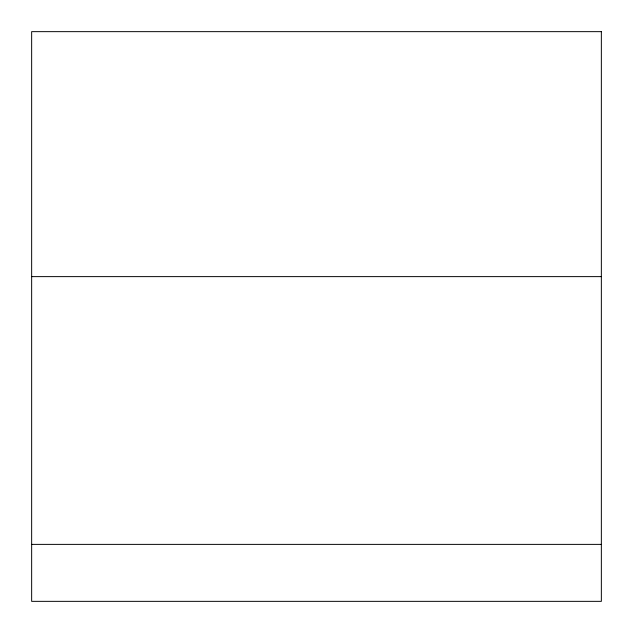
<?xml version="1.0" encoding="UTF-8"?>
<svg xmlns="http://www.w3.org/2000/svg" width="633" height="633" viewBox="0 0 633 633"><rect width="100%" height="100%" fill="white"/><g stroke="black" fill="none" stroke-linecap="round" stroke-linejoin="round"><path stroke-width="0.95" d="M31.65 276.621L601.35 276.621M31.65 544.38L601.35 544.38M601.35 31.65L31.65 31.65L31.65 601.35L601.35 601.35L601.35 31.65"/></g></svg>
